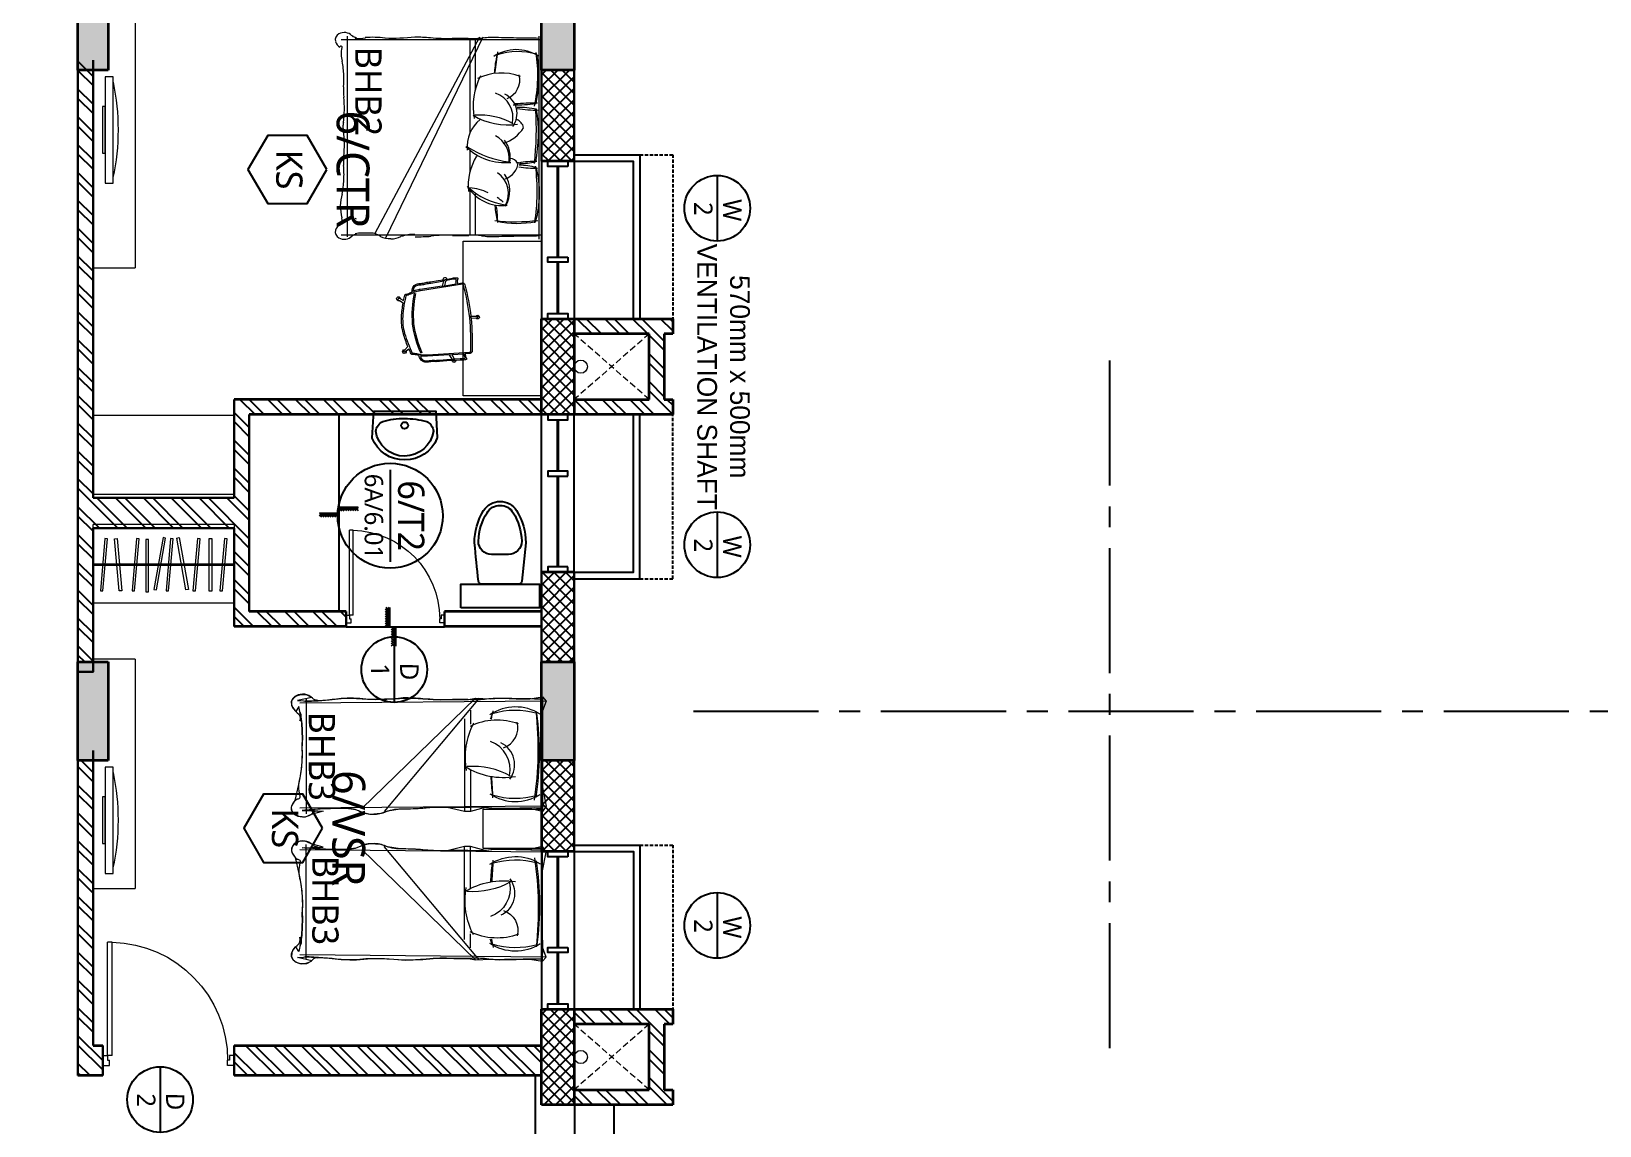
# Model space of a CAD drawing. Header units: millimetres. Extents: x -1127141 to 1597693, y -1835560 to -399335.
# Drawn here: x 1346928 to 1358872, y -511925 to -503587 of the extents above; entities that cross this region are included whole.
import ezdxf
from ezdxf.enums import TextEntityAlignment as Align

# ---------------------------------------------------------------- set-up
doc = ezdxf.new("R2010")
doc.units = ezdxf.units.MM
doc.header["$MEASUREMENT"] = 0
for name, pattern in [('ACAD_ISO05W100', [36, 24, -3, 0, -3, 0, -3, 0, -3]), ('CENTER2', [28.575, 19.05, -3.175, 3.175, -3.175]), ('HIDDEN', [0.375, 0.25, -0.125]), ('HIDDEN2', [4.7625, 3.175, -1.5875])]:
    doc.linetypes.add(name, pattern=pattern)
for name, color, linetype in [('A-Anno Tags', 6, 'Continuous'), ('A-Anno-Grid Lines', 160, 'Continuous'), ('A-Elevation', 4, 'Continuous'), ('A-Sanitory', 181, 'Continuous'), ('A-Steps', 3, 'Continuous'), ('A-Wall Patt', 8, 'Continuous'), ('A-Window', 4, 'Continuous'), ('Anno_Frames', 7, 'Continuous'), ('Anno_Labels', 7, 'Continuous'), ('S-Conc Patt', 9, 'Continuous')]:
    doc.layers.add(name, color=color, linetype=linetype)
for name, color, linetype, lineweight in [('A-Detail Lines', 8, 'Continuous', 25), ('A-Door', 4, 'Continuous', 9), ('A-Wall Sec', 1, 'Continuous', 30), ('column hatch', 12, 'Continuous', 5), ('FLOOR', 41, 'Continuous', 5), ('frntr', 32, 'Continuous', 9), ('I-Furniture', 32, 'Continuous', 20), ('rwp', 231, 'Continuous', 5), ('S-Concrete', 40, 'Continuous', 30), ('shaft', 252, 'HIDDEN2', 5)]:
    doc.layers.add(name, color=color, linetype=linetype, lineweight=lineweight)
doc.layers.add('BOQ TEXT', color=7, linetype='Continuous', true_color=0x4a4a4a)
doc.styles.add('IIITD @ 100', font='trebuc.ttf', dxfattribs={"height": 210})
doc.styles.get("Standard").update_dxf_attribs({"font": 'trebuc.ttf'})
pattern_1 = [(315, (1445308.53, 119140.81), (44.194174, 44.194174), []), (45, (1445308.53, 119140.81), (-44.194174, 44.194174), [])]

# ---------------------------------------------------------------- blocks, each defined once
blk = doc.blocks.new('W 1200')
at = {"layer": 'A-Window', "linetype": 'HIDDEN', "ltscale": 100}
for p, q in [((552588, 7900), (552588, 9150)), ((552838, 7900), (552588, 7900))]:
    blk.add_line(p, q, dxfattribs=at)
at = {"layer": 'A-Window', "color": 2, "lineweight": 40}
for p, q in [((553463, 8720), (553463, 9110)), ((553463, 7990), (553463, 8680))]:
    blk.add_line(p, q, dxfattribs=at)
at = {"layer": 'A-Window', "color": 5}
for points in [[(553338, 7900), (552838, 7900), (552838, 9150)], [(553338, 7950), (552888, 7950), (552888, 9150)]]:
    blk.add_lwpolyline(points, dxfattribs=at)
at = {"layer": 'A-Window'}
for points in [[(553338, 7950), (553338, 9150)], [(553588, 7950), (553588, 9150)], [(553388, 8680), (553388, 8720), (553538, 8720), (553538, 8680), (553388, 8680)]]:
    blk.add_lwpolyline(points, dxfattribs=at)
for points in [[(553388, 9150), (553538, 9150), (553538, 9110), (553388, 9110)], [(553388, 7990), (553538, 7990), (553538, 7950), (553388, 7950)]]:
    blk.add_lwpolyline(points, close=True, dxfattribs=at)
blk = doc.blocks.new('Col Hostel Boys')
at = {"layer": 'S-Conc Patt'}
h = blk.add_hatch(color=256, dxfattribs=at)
h.paths.add_polyline_path([(288406, -75967), (288856, -75967), (288856, -76217), (288406, -76217)])
h.paths.add_polyline_path([(288406, -75667), (288856, -75667), (288856, -75917), (288406, -75917)])
h.paths.add_polyline_path([(306515, -68895), (307251, -68752), (307298, -68997), (306562, -69140)])
h.paths.add_polyline_path([(290847, -72197), (290799, -71951), (291820, -71753), (291868, -71998)])
h.paths.add_polyline_path([(303510, -69735), (303462, -69490), (304483, -69291), (304531, -69537)])
h.paths.add_polyline_path([(300344, -70351), (300296, -70105), (301317, -69907), (301365, -70152)])
h.paths.add_polyline_path([(297178, -70966), (297131, -70721), (298152, -70522), (298199, -70768)])
h.paths.add_polyline_path([(294013, -71581), (293965, -71336), (294986, -71137), (295033, -71383)])
h.paths.add_polyline_path([(301924, -61578), (301877, -61333), (302897, -61134), (302945, -61380)])
h.paths.add_polyline_path([(298759, -62193), (298711, -61948), (299732, -61750), (299779, -61995)])
h.paths.add_polyline_path([(295592, -62807), (295545, -62561), (296566, -62363), (296613, -62608)])
h.paths.add_polyline_path([(286095, -64653), (286047, -64407), (287068, -64209), (287116, -64454)])
h.paths.add_polyline_path([(289261, -64038), (289213, -63792), (290234, -63594), (290282, -63839)])
h.paths.add_polyline_path([(292427, -63422), (292379, -63177), (293400, -62978), (293448, -63224)])
h.paths.add_polyline_path([(300549, -66714), (300593, -66940), (299857, -67083), (299813, -66857)])
h.paths.add_polyline_path([(300219, -65017), (300263, -65242), (299527, -65385), (299483, -65160)])
h.paths.add_polyline_path([(294217, -67945), (294261, -68171), (293525, -68314), (293481, -68088)])
h.paths.add_polyline_path([(293887, -66247), (293931, -66473), (293195, -66616), (293151, -66390)])
h.paths.add_polyline_path([(287865, -69180), (287909, -69405), (287173, -69549), (287129, -69323)])
h.paths.add_polyline_path([(287535, -67482), (287579, -67708), (286843, -67851), (286799, -67625)])
h.paths.add_polyline_path([(310825, -66438), (310682, -65702), (310927, -65654), (311071, -66390)])
h.paths.add_polyline_path([(283908, -75917), (283158, -75917), (283158, -75667), (283908, -75667)])
h.paths.add_polyline_path([(280813, -75917), (280063, -75917), (280063, -75667), (280813, -75667)])
h.paths.add_polyline_path([(277778, -75917), (277028, -75917), (277028, -75667), (277778, -75667)])
h.paths.add_polyline_path([(306738, -65512), (306149, -65626), (306193, -65852), (306782, -65738)])
h.paths.add_polyline_path([(310231, -63380), (310088, -62644), (310333, -62597), (310476, -63333)])
h.paths.add_polyline_path([(309492, -59577), (309348, -58841), (309594, -58793), (309737, -59530)])
h.paths.add_polyline_path([(305137, -59660), (305579, -59574), (305623, -59800), (305181, -59885)])
h.paths.add_polyline_path([(305728, -62122), (305642, -61680), (305868, -61636), (305953, -62078)])
h.paths.add_polyline_path([(307471, -59664), (307385, -59223), (307611, -59179), (307697, -59621)])
h.paths.add_polyline_path([(308253, -63688), (308167, -63247), (308393, -63203), (308479, -63645)])
h.paths.add_polyline_path([(308073, -61554), (307631, -61640), (307587, -61414), (308029, -61328)])
h.paths.add_polyline_path([(306254, -63622), (306340, -64064), (306114, -64108), (306028, -63666)])
h.paths.add_polyline_path([(281757, -62758), (281021, -62901), (280973, -62655), (281709, -62512)])
h.paths.add_polyline_path([(283927, -68418), (283813, -67829), (284038, -67785), (284153, -68374)])
h.paths.add_polyline_path([(283226, -70316), (282490, -70459), (282446, -70234), (283183, -70090)])
h.paths.add_polyline_path([(283807, -63867), (283070, -64010), (283023, -63765), (283759, -63622)])
h.paths.add_polyline_path([(289544, -77987), (289544, -78196), (289656, -78385), (289562, -78465), (289473, -78538), (289314, -78287), (289314, -77987)])
h.paths.add_polyline_path([(282843, -76217), (282243, -76217), (282243, -75967), (282843, -75967)])
h.paths.add_polyline_path([(277778, -76217), (277028, -76217), (277028, -75967), (277778, -75967)])
h.paths.add_polyline_path([(285498, -75967), (286098, -75967), (286098, -76217), (285498, -76217)])
h.paths.add_polyline_path([(280813, -76217), (280063, -76217), (280063, -75967), (280813, -75967)])
h.paths.add_polyline_path([(282896, -68618), (282160, -68761), (282112, -68516), (282849, -68373)])
h.paths.add_polyline_path([(283905, -73806), (283169, -73949), (283121, -73704), (283857, -73561)])
h.paths.add_polyline_path([(283524, -62414), (282788, -62557), (282740, -62312), (283476, -62169)])
h.paths.add_polyline_path([(278215, -63446), (277479, -63589), (277431, -63344), (278167, -63201)])
h.paths.add_polyline_path([(279358, -69306), (278621, -69449), (278574, -69204), (279310, -69061)])
h.paths.add_polyline_path([(288587, -72896), (287777, -73053), (287730, -72808), (288540, -72650)])
h.paths.add_polyline_path([(277278, -69455), (277278, -70103), (277028, -70103), (277028, -69503)])
h.paths.add_polyline_path([(299093, -103107), (298343, -103107), (298343, -102857), (299093, -102857)])
h.paths.add_polyline_path([(299093, -97827), (298343, -97827), (298343, -97597), (299093, -97597)])
h.paths.add_polyline_path([(299093, -94297), (298343, -94297), (298343, -94047), (299093, -94047)])
h.paths.add_polyline_path([(299093, -99557), (298343, -99557), (298343, -99327), (299093, -99327)])
h.paths.add_polyline_path([(293833, -103107), (293083, -103107), (293083, -102857), (293833, -102857)])
h.paths.add_polyline_path([(293833, -97827), (293083, -97827), (293083, -97597), (293833, -97597)])
h.paths.add_polyline_path([(293833, -94297), (293083, -94297), (293083, -94047), (293833, -94047)])
h.paths.add_polyline_path([(293833, -99557), (293083, -99557), (293083, -99327), (293833, -99327)])
h.paths.add_polyline_path([(288573, -97827), (287823, -97827), (287823, -97597), (288573, -97597)])
h.paths.add_polyline_path([(283728, -92027), (282978, -92027), (282978, -92277), (283728, -92277)])
h.paths.add_polyline_path([(280063, -92027), (280813, -92027), (280813, -92277), (280063, -92277)])
h.paths.add_polyline_path([(277028, -92027), (277778, -92027), (277778, -92277), (277028, -92277)])
h.paths.add_polyline_path([(308478, -94297), (307878, -94297), (307878, -94047), (308478, -94047)])
h.paths.add_polyline_path([(283803, -94047), (283053, -94047), (283053, -94297), (283803, -94297)])
h.paths.add_polyline_path([(288573, -94297), (287823, -94297), (287823, -94047), (288573, -94047)])
h.paths.add_polyline_path([(304278, -94297), (303678, -94297), (303678, -94047), (304278, -94047)])
h.paths.add_polyline_path([(307878, -97597), (308478, -97597), (308478, -97827), (307878, -97827)])
h.paths.add_polyline_path([(304278, -97827), (303678, -97827), (303678, -97597), (304278, -97597)])
h.paths.add_polyline_path([(285603, -104067), (284853, -104067), (284853, -103817), (285603, -103817)])
h.paths.add_polyline_path([(277278, -99577), (277278, -98827), (277028, -98827), (277028, -99577)])
h.paths.add_polyline_path([(280198, -99577), (279448, -99577), (279448, -99327), (280198, -99327)])
h.paths.add_polyline_path([(285603, -105547), (284853, -105547), (284853, -105297), (285603, -105297)])
h.paths.add_polyline_path([(283803, -105547), (283053, -105547), (283053, -105297), (283803, -105297)])
h.paths.add_polyline_path([(283803, -99577), (283053, -99577), (283053, -99327), (283803, -99327)])
h.paths.add_polyline_path([(283803, -97827), (283053, -97827), (283053, -97597), (283803, -97597)])
h.paths.add_polyline_path([(284853, -99927), (284853, -99327), (285083, -99327), (285083, -99927)])
h.paths.add_polyline_path([(306043, -99777), (306043, -99327), (306273, -99327), (306273, -99777)])
h.paths.add_polyline_path([(303758, -99327), (304208, -99327), (304208, -99557), (303758, -99557)])
h.paths.add_polyline_path([(306043, -103817), (306043, -103367), (306273, -103367), (306273, -103817)])
h.paths.add_polyline_path([(303863, -103817), (303863, -103367), (304093, -103367), (304093, -103817)])
h.paths.add_polyline_path([(306273, -101687), (305823, -101687), (305823, -101457), (306273, -101457)])
h.paths.add_polyline_path([(303863, -101797), (303863, -101347), (304093, -101347), (304093, -101797)])
h.paths.add_polyline_path([(308063, -99927), (308063, -99327), (308293, -99327), (308293, -99927)])
h.paths.add_polyline_path([(287809, -90239), (287720, -90165), (287517, -90386), (287517, -90686), (287747, -90686), (287747, -90477), (287893, -90318)])
h.paths.add_polyline_path([(288313, -104067), (288313, -103317), (288063, -103317), (288063, -104067)])
h.paths.add_polyline_path([(308043, -103817), (308043, -103217), (308293, -103217), (308293, -103817)])
h.paths.add_polyline_path([(277028, -91727), (277778, -91727), (277778, -91977), (277028, -91977)])
h.paths.add_polyline_path([(286098, -91977), (285498, -91977), (285498, -91727), (286098, -91727)])
h.paths.add_polyline_path([(282243, -81227), (282843, -81227), (282843, -81457), (282243, -81457)])
h.paths.add_polyline_path([(282843, -91977), (282243, -91977), (282243, -91727), (282843, -91727)])
h.paths.add_polyline_path([(282243, -86487), (282843, -86487), (282843, -86717), (282243, -86717)])
h.paths.add_polyline_path([(280813, -81457), (280213, -81457), (280213, -81227), (280813, -81227)])
h.paths.add_polyline_path([(280813, -86717), (280213, -86717), (280213, -86487), (280813, -86487)])
h.paths.add_polyline_path([(280063, -91727), (280813, -91727), (280813, -91977), (280063, -91977)])
h.paths.add_polyline_path([(280198, -105547), (279448, -105547), (279448, -105297), (280198, -105297)])
h.paths.add_polyline_path([(277278, -81042), (277278, -81642), (277028, -81642), (277028, -81042)])
h.paths.add_polyline_path([(277278, -86302), (277278, -86903), (277028, -86903), (277028, -86302)])
h.paths.add_polyline_path([(286098, -81042), (286098, -81642), (285848, -81642), (285848, -81042)])
h.paths.add_polyline_path([(286098, -86302), (286098, -86902), (285848, -86902), (285848, -86302)])
h.paths.add_polyline_path([(288293, -99327), (288293, -100077), (288063, -100077), (288063, -99327)])
edge = h.paths.add_edge_path()
edge.add_line((313813, -103107), (313063, -103107))
edge.add_line((313063, -102857), (313813, -102857))
edge.add_line((313063, -103107), (313063, -102857))
edge.add_line((313813, -97827), (313063, -97827))
edge.add_line((313063, -97597), (313813, -97597))
edge.add_line((313063, -97827), (313063, -97597))
edge.add_line((313813, -94297), (313063, -94297))
edge.add_line((313063, -94047), (313813, -94047))
edge.add_line((313063, -94297), (313063, -94047))
edge.add_line((313813, -99557), (313063, -99557))
edge.add_line((313063, -99327), (313813, -99327))
edge.add_line((313063, -99557), (313063, -99327))
h.paths.add_polyline_path([(324333, -97827), (323583, -97827), (323583, -97597), (324333, -97597)])
h.paths.add_polyline_path([(324333, -94297), (323583, -94297), (323583, -94047), (324333, -94047)])
h.paths.add_polyline_path([(324093, -99327), (324093, -100077), (323863, -100077), (323863, -99327)])
h.paths.add_polyline_path([(319073, -103107), (318323, -103107), (318323, -102857), (319073, -102857)])
h.paths.add_polyline_path([(319073, -97827), (318323, -97827), (318323, -97597), (319073, -97597)])
h.paths.add_polyline_path([(319073, -94297), (318323, -94297), (318323, -94047), (319073, -94047)])
h.paths.add_polyline_path([(319073, -99557), (318323, -99557), (318323, -99327), (319073, -99327)])
h.paths.add_polyline_path([(313813, -103107), (313063, -103107), (313063, -102857), (313813, -102857)], flags=17)
h.paths.add_polyline_path([(313813, -97827), (313063, -97827), (313063, -97597), (313813, -97597)], flags=17)
h.paths.add_polyline_path([(313813, -94297), (313063, -94297), (313063, -94047), (313813, -94047)], flags=17)
h.paths.add_polyline_path([(313813, -99557), (313063, -99557), (313063, -99327), (313813, -99327)], flags=17)
h.paths.add_polyline_path([(331498, -104902), (331498, -104302), (331248, -104302), (331248, -104902)])
h.paths.add_polyline_path([(331498, -94297), (330898, -94297), (330898, -94047), (331498, -94047)])
h.paths.add_polyline_path([(327298, -94297), (326698, -94297), (326698, -94047), (327298, -94047)])
h.paths.add_polyline_path([(331498, -97827), (330898, -97827), (330898, -97597), (331498, -97597)])
h.paths.add_polyline_path([(327298, -97827), (326698, -97827), (326698, -97597), (327298, -97597)])
h.paths.add_polyline_path([(331498, -100077), (331498, -99327), (331248, -99327), (331248, -100077)])
h.paths.add_polyline_path([(326548, -104902), (327298, -104902), (327298, -104652), (326548, -104652)])
h.paths.add_polyline_path([(327298, -100077), (327298, -99327), (327068, -99327), (327068, -100077)])
h.paths.add_polyline_path([(323843, -104902), (323843, -104152), (324093, -104152), (324093, -104902)])
at = {"layer": 'S-Concrete', "lineweight": 35}
for p, q in [((293083, -94047), (293833, -94047)), ((293833, -94047), (293833, -94297)), ((298343, -94297), (298343, -94047)), ((298343, -94047), (299093, -94047)), ((299093, -94047), (299093, -94297)), ((293833, -94297), (293083, -94297)), ((299093, -94297), (298343, -94297)), ((293083, -97597), (293833, -97597)), ((293833, -97597), (293833, -97827)), ((298343, -97827), (298343, -97597)), ((298343, -97597), (299093, -97597)), ((299093, -97597), (299093, -97827)), ((293833, -97827), (293083, -97827)), ((299093, -97827), (298343, -97827))]:
    blk.add_line(p, q, dxfattribs=at)
blk = doc.blocks.new('*U29')
at = {"layer": 'A-Anno Tags'}
blk.add_lwpolyline([(-250, 0), (250, 0)], dxfattribs=at)
blk.add_circle((0, 0), 250, dxfattribs=at)
at = {"layer": 'Anno_Frames', "color": 7}
for tag, rotation, p in [('ENTITY', 359.7608, (15, 185)), ('ENTITYNO', 0.1757, (4, -36))]:
    blk.add_attdef(tag, text='', height=140, rotation=rotation, dxfattribs=at).set_placement(p, align=Align.TOP_CENTER)
blk = doc.blocks.new('Door Tag')
blk.add_line((-3.5, 0), (3.5, 0))
blk.add_circle((0, 0), 4)
blk.add_attdef('DW_NAME', text='', height=2).set_placement((0, 0), align=Align.BOTTOM_CENTER)
blk.add_attdef('SHEET_NO', text='', height=1.4).set_placement((0.05, -0.54), align=Align.TOP_CENTER)
blk = doc.blocks.new('ABL_Door_S - 1000 x 2100-11-3 Second Floor Lvl')
at = {"layer": 'A-Door', "color": 5}
for p, q in [((-500, 38), (-450, 38)), ((-500, -38), (-500, 38)), ((-450, 38), (-450, -3)), ((450, 38), (450, -3)), ((500, 38), (450, 38)), ((500, -38), (500, 38)), ((-500, -38), (-465, -38)), ((-465, -3), (-450, -3)), ((-465, -38), (-465, -3)), ((-430, -38), (-465, -38)), ((465, -3), (450, -3)), ((465, -38), (465, -3)), ((500, -38), (465, -38))]:
    blk.add_line(p, q, dxfattribs=at)
at = {"layer": 'A-Door', "color": 5, "lineweight": 18}
for p, q in [((-465, -38), (-465, -903)), ((-430, -38), (-430, -903)), ((-430, -903), (-465, -903))]:
    blk.add_line(p, q, dxfattribs=at)
at = {"layer": 'A-Door'}
blk.add_arc((-450, -2), 900, 271.2981, 359.9894, dxfattribs=at)
blk = doc.blocks.new('Room Tag with Finish')
blk.add_lwpolyline([(0, 0), (-2.6, -1.5), (-2.6, -4.5), (0, -6), (2.6, -4.5), (2.6, -1.5)], close=True)
at = {"layer": 'Anno_Frames'}
blk.add_attdef('ROOM_NAME', text='', height=2.5, dxfattribs=at).set_placement((0, 0), align=Align.BOTTOM_CENTER)
blk.add_attdef('FF', text='', height=2, dxfattribs=at).set_placement((0, -1.85), align=Align.TOP_CENTER)
blk = doc.blocks.new('DROP')
at = {"layer": 'A-Detail Lines'}
h = blk.add_hatch(dxfattribs=at)
h.set_pattern_fill('ANSI31', color=256, scale=100, angle=-90, style=0)
h.set_pattern_definition([(45, (-30796.783, -8736.205), (8.838835, -8.838835), [])])
h.paths.add_polyline_path([(-46, 0), (-46, -147), (-75, -147), (-75, 0)])
h.paths.add_polyline_path([(0, 147), (0, 0), (-30, 0), (-30, 147)])
for p, q in [((0, 0), (0, 148)), ((-46, -147), (-46, 0))]:
    blk.add_line(p, q, dxfattribs=at)
blk = doc.blocks.new('erwhrw4tyhe3')
at = {"color": 0, "linetype": 'ByBlock'}
blk.add_lwpolyline([(-314530, 117111), (-314349, 117111), (-314349, 116512), (-314530, 116512)], close=True, dxfattribs=at)
for points in [[(-314034, 116616), (-314327, 116647, -0.384412), (-314349, 116671), (-314349, 116951, -0.383904), (-314327, 116976, -0.001434), (-314035, 117006, -0.140641), (-313789, 116937, -0.259738), (-313719, 116811, -0.259738), (-313789, 116686, -0.139471)], [(-314124, 116747), (-314124, 116876, -0.422961), (-314021, 116976, -0.13189), (-313805, 116911, -0.259738), (-313749, 116811, -0.259738), (-313805, 116712, -0.13189), (-314021, 116647, -0.422961)]]:
    blk.add_lwpolyline(points, format="xyb", close=True, dxfattribs=at)
blk = doc.blocks.new('basin13_pl')
for points in [[(-412, -2, -0.32431), (-229, 275, -0.074195), (-226, 276), (0, 262), (0, -262), (-223, -275, -0.082611), (-232, -273, -0.313325), (-412, -2)], [(-382, 1, -0.373947), (-169, 245, -0.252869), (-89, 186, -0.078211), (-63, 1, -0.070813), (-89, -186, -0.2542), (-169, -244, -0.371653), (-382, 1)]]:
    blk.add_lwpolyline(points, format="xyb", close=True)
at = {"lineweight": -2}
blk.add_circle((-122, 1), 28.8, dxfattribs=at)
blk = doc.blocks.new('A$C52E23077')
at = {"layer": 'I-Furniture'}
blk.add_lwpolyline([(23, -583), (85, -583), (85, 227), (23, 227)], close=True, dxfattribs=at)
at = {"layer": 'I-Furniture', "linetype": 'ByBlock'}
blk.add_lwpolyline([(3, 0), (2, -356), (23, -356), (24, 0)], close=True, dxfattribs=at)
blk.add_arc((-1595, -177), 1719, 347.7599, 12.1509, dxfattribs=at)
blk = doc.blocks.new('executive study table')
at = {"layer": 'I-Furniture'}
for p, q in [((-171, 533), (-152, 534)), ((-155, 571), (-133, 572)), ((-140, 567), (-139, 571)), ((-171, 7), (-152, 6)), ((-155, -30), (-133, -32)), ((-140, -27), (-139, -31))]:
    blk.add_line(p, q, dxfattribs=at)
for points in [[(-509, 270, -0.04406), (-503, 336, -0.026544), (-480, 437), (-506, 458, -3.638528), (-496, 470), (-474, 457, -0.010397), (-461, 495, -0.318214), (-452, 502, 0.043075), (-444, 502, 0.035302), (-412, 510, 0.013054), (-403, 513, -0.140274), (-393, 546, -0.187796), (-364, 568, -0.087841), (-327, 571, 0.059908), (-291, 573, -0.051364), (-254, 575), (-196, 578), (-157, 580, -1), (-129, 582), (-95, 584), (-77, 585, -0.040528), (-61, 585, 0.019703), (-50, 584, -0.367951), (-46, 580, -0.076399), (-46, 574, -0.223629), (-48, 571, -0.09063), (-48, 571, 0.435593), (-49, 571), (-50, 566, 0.041397), (-52, 552, 0.005779), (-52, 542, 0.01447), (-52, 538), (-15, 540, -0.416429), (3, 524, -0.025896), (23, 280), (60, 277, -3.543521), (59, 262), (23, 262, -0.026019), (3, 16, -0.416429), (-15, 0), (-52, 2, 0.01447), (-52, -2, 0.005779), (-52, -12, 0.041397), (-50, -26), (-49, -31, 0.435593), (-48, -31, -0.09063), (-48, -31, -0.223629), (-46, -34, -0.076399), (-46, -40, -0.367951), (-50, -44, 0.019703), (-61, -44, -0.040528), (-77, -45), (-95, -44), (-129, -42, -1), (-157, -40), (-196, -38), (-254, -35, -0.051364), (-291, -33, 0.059908), (-327, -31, -0.087841), (-364, -28, -0.187796), (-393, -6, -0.140274), (-403, 27, 0.013054), (-412, 30, 0.035302), (-444, 38, 0.043075), (-452, 39, -0.318214), (-461, 45, -0.010397), (-474, 84), (-496, 71, -3.638528), (-506, 82), (-480, 103, -0.026544), (-503, 204, -0.04406)], [(-499, 270, 0.04406), (-494, 206, 0.042095), (-452, 49, -0.042637), (-443, 48, -0.035302), (-409, 40, -0.026112), (-389, 32, 0.070764), (-375, 28), (-352, 25, 0.002232), (-338, 25), (-15, 10, 0.431435), (-7, 17, 0.026929), (13, 270, 0.026929), (-7, 523, 0.431435), (-15, 530), (-338, 515, 0.002232), (-352, 515), (-375, 512, 0.070764), (-389, 508, -0.026112), (-409, 500, -0.035302), (-443, 492, -0.042637), (-452, 492, 0.042095), (-494, 335, 0.04406)], [(-155, 571), (-171, 533), (-339, 525, 0.002292), (-353, 525), (-377, 522, 0.066419), (-392, 517, -0.120179), (-385, 541, -0.187796), (-362, 558, -0.087841), (-328, 561, 0.059908), (-289, 563, -0.052112), (-254, 565), (-195, 568)], [(-152, 534), (-62, 538, -0.01546), (-62, 542, -0.005779), (-62, 552, -0.041397), (-59, 569), (-58, 573, -0.044554), (-58, 574, -0.006403), (-62, 575, 0.040528), (-77, 575), (-94, 574), (-133, 572, -0.154174), (-140, 567)], [(-155, -30), (-171, 7), (-339, 15, -0.002292), (-353, 15), (-377, 19, -0.066419), (-392, 23, 0.120179), (-385, -1, 0.187796), (-362, -18, 0.087841), (-328, -21, -0.059908), (-289, -23, 0.052112), (-254, -25), (-195, -28)], [(-152, 6), (-62, 2, 0.01546), (-62, -2, 0.005779), (-62, -12, 0.041397), (-59, -28), (-58, -32, 0.044554), (-58, -34, 0.006403), (-62, -34, -0.040528), (-77, -35), (-94, -34), (-133, -32, 0.154174), (-140, -27)]]:
    blk.add_lwpolyline(points, format="xyb", close=True, dxfattribs=at)
for points in [[(-385, 39, -0.074007), (-425, 270, -0.074007), (-385, 501)], [(-376, 42, -0.073942), (-415, 270, -0.073942), (-376, 498)], [(-496, 470), (-505, 475, 0.915293), (-514, 464), (-506, 458)], [(23, 270, -0.000012), (23, 270, -0.000012)], [(60, 277), (69, 277, -0.745022), (68, 262), (59, 262)], [(-496, 71), (-505, 65, -0.915293), (-514, 77), (-506, 82)]]:
    blk.add_lwpolyline(points, format="xyb", dxfattribs=at)
for points in [[(-157, 580), (-129, 582)], [(-157, -40), (-129, -42)]]:
    blk.add_lwpolyline(points, dxfattribs=at)
at = {"layer": 'I-Furniture', "elevation": -950}
blk.add_lwpolyline([(24, 262, 0.001894), (23, 280, 0.000296)], format="xyb", dxfattribs=at)
blk = doc.blocks.new('A$C2D2B4505')
at = {"layer": 'frntr'}
for p in [(0, 1180), (600, 0)]:
    blk.add_line(p, (600, 1180), dxfattribs=at)
at = {"layer": 'I-Furniture'}
blk.add_lwpolyline([(600, 0), (0, 0), (0, 1180)], dxfattribs=at)
at = {"layer": 'I-Furniture', "rotation": 6.266167194283092}
blk.add_blockref('executive study table', (66, 326, -450), dxfattribs=at)
blk = doc.blocks.new('A$C5E866030')
at = {"layer": 'I-Furniture'}
for p, q in [((-52, 818, 450), (-25, 860, 450)), ((-25, 860, 450), (89, 834, 450)), ((147, 835, 450), (206, 837, 450)), ((206, 837, 450), (274, 838, 450)), ((274, 838, 450), (335, 838, 450)), ((335, 838, 450), (413, 830, 450)), ((413, 830, 450), (524, 860, 450)), ((524, 860, 450), (569, 860, 450)), ((569, 860, 450), (702, 828, 450)), ((850, 832, 450), (939, 839, 450)), ((939, 839, 450), (990, 841, 450)), ((990, 841, 450), (1060, 842, 450)), ((1060, 842, 450), (1157, 858, 450)), ((1157, 858, 450), (1207, 876, 450)), ((1207, 876, 450), (1289, 882, 450)), ((1289, 882, 450), (1339, 871, 450)), ((1339, 871, 450), (1397, 847, 450)), ((1397, 847, 450), (1471, 838, 450)), ((1471, 838, 450), (1524, 837, 450)), ((1524, 837, 450), (1578, 838, 450)), ((1578, 838, 450), (1632, 840, 450)), ((1632, 840, 450), (1686, 842, 450)), ((1645, 856, 900), (1737, 882, 900)), ((1805, 851, 450), (1645, 856, 900)), ((1686, 842, 450), (1752, 847, 450)), ((1737, 882, 900), (1783, 902, 900)), ((1752, 847, 450), (1805, 851, 450)), ((1783, 902, 900), (1829, 899, 900)), ((1829, 899, 900), (1867, 880, 900)), ((1867, 880, 900), (1883, 857, 900)), ((1883, 857, 900), (1888, 832, 900)), ((-25, 676, 450), (-52, 818, 450)), ((89, 834, 450), (147, 835, 450)), ((702, 828, 450), (761, 828, 450)), ((761, 828, 450), (850, 832, 450)), ((1858, 776, 900), (1830, 654, 900)), ((1885, 816, 900), (1858, 776, 900)), ((1888, 832, 900), (1885, 816, 900)), ((-25, 600, 450), (-25, 676, 450)), ((-25, 547, 450), (-25, 600, 450)), ((1821, 604, 900), (1813, 557, 900)), ((1830, 654, 900), (1821, 604, 900)), ((-25, 464, 450), (-25, 547, 450)), ((1806, 483, 900), (1804, 429, 900)), ((1813, 557, 900), (1806, 483, 900)), ((-25, 405, 450), (-25, 464, 450)), ((-25, 323, 450), (-25, 405, 450)), ((1804, 429, 900), (1805, 375, 900)), ((1806, 359, 900), (1804, 306, 900)), ((1805, 375, 900), (1806, 355, 900)), ((1806, 355, 900), (1806, 359, 900)), ((-25, 264, 450), (-25, 323, 450)), ((-25, 193, 450), (-25, 264, 450)), ((1804, 306, 900), (1805, 248, 900)), ((1805, 248, 900), (1809, 186, 900)), ((-25, 134, 450), (-25, 193, 450)), ((-25, 93, 450), (-25, 146, 450)), ((-25, 146, 450), (-25, 46, 450)), ((-25, 46, 450), (-25, 134, 450)), ((1809, 186, 900), (1818, 122, 900)), ((1818, 122, 900), (1831, 60, 900)), ((-52, 18, 450), (-25, 93, 450)), ((-25, -13, 450), (-52, 18, 450)), ((72, 2, 450), (-25, -13, 450)), ((124, 1, 450), (72, 2, 450)), ((177, 0, 450), (124, 1, 450)), ((230, -1, 450), (177, 0, 450)), ((372, 1, 450), (305, -3, 450)), ((486, -4, 450), (372, 1, 450)), ((538, 7, 450), (486, -4, 450)), ((588, 6, 450), (538, 7, 450)), ((650, 7, 450), (588, 6, 450)), ((753, 9, 450), (650, 7, 450)), ((809, 7, 450), (753, 9, 450)), ((886, 0, 450), (809, 7, 450)), ((961, -4, 450), (886, 0, 450)), ((1107, 1, 450), (1018, -5, 450)), ((1162, 4, 450), (1107, 1, 450)), ((1247, 6, 450), (1162, 4, 450)), ((1308, 4, 450), (1247, 6, 450)), ((1391, -2, 450), (1308, 4, 450)), ((1600, 9, 450), (1509, -1, 450)), ((1684, 16, 450), (1600, 9, 450)), ((1751, 19, 450), (1684, 16, 450)), ((1733, -10, 900), (1842, 15, 450)), ((1842, 15, 450), (1751, 19, 450)), ((1831, 60, 900), (1855, 97, 900)), ((1855, 97, 900), (1874, 74, 900)), ((1874, 74, 900), (1885, 53, 900)), ((1886, 20, 900), (1874, -4, 900)), ((1885, 53, 900), (1886, 20, 900)), ((305, -3, 450), (230, -1, 450)), ((1018, -5, 450), (961, -4, 450)), ((1442, -3, 450), (1391, -2, 450)), ((1509, -1, 450), (1442, -3, 450)), ((1771, -30, 900), (1733, -10, 900)), ((1813, -33, 900), (1771, -30, 900)), ((1852, -21, 900), (1813, -33, 900)), ((1874, -4, 900), (1852, -21, 900))]:
    blk.add_line(p, q, dxfattribs=at)
at = {"layer": 'I-Furniture', "linetype": 'ByBlock'}
for p, q in [((-25, -13), (-25, 860)), ((459, -4), (1181, 860)), ((486, -4), (1351, 837)), ((524, 544), (524, 860)), ((569, 153), (569, 860)), ((1775, 355, 450), (1775, 877, 450)), ((-52, 818), (1824, 834, 450)), ((547, 365), (547, 365)), ((1775, 4, 450), (1775, 355, 450)), ((524, 88), (524, 195)), ((-52, 18), (1824, 35, 450))]:
    blk.add_line(p, q, dxfattribs=at)
for points in [[(-25, 833, -0.005203), (36, 833, -0.00267), (265, 838, -0.058958), (402, 831, 0.038458), (525, 828, -0.025508), (680, 828, 0.039412), (886, 836, -0.016498), (1036, 842, 0.095063), (1168, 862, -0.129887), (1264, 882, -0.123513), (1364, 861, 0.132991), (1471, 838, 0.025093), (1786, 850, -0.033934), (1686, 856, 0.211134), (1727, 873, -0.329446), (1852, 890, -0.37589), (1885, 816, -0.123892), (1844, 763, 0.658136), (1823, 735, -0.141351), (1821, 604, 0.036442), (1806, 469, 0.030598), (1806, 355)], [(-25, 3, 0.005203), (36, 3, 0.00267), (265, -1, 0.058958), (402, 5, -0.038458), (525, 8, 0.025508), (680, 8, -0.039412), (886, 0, 0.016498), (1036, -6, -0.037552), (1321, 4, 0.045167), (1509, -1, -0.028501), (1786, 20, 0.033934), (1686, 13, -0.211134), (1727, -4, 0.329446), (1852, -21, 0.37589), (1885, 53, 0.123892), (1844, 107, -0.342539), (1823, 169, 0.292428), (1821, 106, -0.036442), (1806, 241, -0.030598), (1806, 355)]]:
    blk.add_lwpolyline(points, format="xyb", dxfattribs=at)
for centre, radius, start, end in [((181, 434), 350, 56.1664, 122.49), ((2310, 411), 2312, 171.5227, 187.4368), ((2734, 381), 2726, 171.7134, 186.0106), ((182, 163), 596, 72.8591, 106.0737), ((34131, 2417), 33819, 182.8153, 183.0908), ((-4774, 234), 5156, 3.9741, 5.5387), ((272, 38), 562, 58.6542, 99.1977), ((375, 504), 187, 144.1671, 243.8421), ((506, 1110), 594, 241.0456, 274.1497), ((446, 539), 224, 168.0413, 250.8342), ((-3, 450), 568, 332.4104, 9.8866), ((326, 220), 163, 109.0309, 194.6616), ((181, 413), 350, 237.51, 303.8336), ((321, 624), 461, 249.3026, 296.5026), ((3159, -391), 2848, 168.9447, 170.2463), ((144, 221), 238, 333.7631, 344.0845), ((182, 685), 596, 253.9263, 287.1409)]:
    blk.add_arc(centre, radius, start, end, dxfattribs=at)
blk = doc.blocks.new('A$C78595E55')
at = {"layer": 'I-Furniture', "linetype": 'ByBlock'}
for p, q in [((1486, 1501), (-44, 1501)), ((0, 1528), (0, 0)), ((1010, 1521), (211, 24)), ((1034, 1521), (294, -12)), ((936, 1501), (936, 792)), ((977, 1501), (977, 1118)), ((1462, 1528), (1462, -18)), ((936, 659), (936, 495)), ((936, 355), (936, 11)), ((977, 323), (977, 11)), ((1486, 11), (-44, 11))]:
    blk.add_line(p, q, dxfattribs=at)
at = {"layer": 'I-Furniture', "color": 0, "linetype": 'ByBlock'}
for points in [[(516, 1520, -0.037552), (289, 1512)], [(1458, 1511, 0.015571), (1313, 1513, 0.00267), (1131, 1517, 0.058958), (1021, 1511, -0.038458), (923, 1509, 0.025508), (800, 1509, -0.039412), (636, 1515, 0.016498), (516, 1520)]]:
    blk.add_lwpolyline(points, format="xyb", dxfattribs=at)
for centre, radius, start, end in [((-21, 1471), 84.4, 45.7841, 118.7213), ((-41, 1501), 49.2, 114.6552, 197.0582), ((13, 1530), 110, 203.7061, 231.956), ((-46, 1443), 8.27, 344.9596, 174.6286), ((143, 1392), 188, 164.9987, 197.1808), ((70, 1562), 43.7, 223.7565, 271.4444), ((61, 1526), 12.7, 271.2179, 324.8174), ((89, 1756), 245, 263.4858, 281.9131), ((191, 685), 834, 83.2091, 93.5535), ((-767, 1200), 743, 2.2076, 10.5557), ((1777, 1221), 655, 165.3177, 177.3751), ((1299, 883), 527, 73.9263, 107.1409), ((557, 1214), 905, 347.2408, 11.1902), ((-487, 1194), 464, 353.6093, 4.3253), ((1487, 988), 527, 153.0538, 189.663), ((1176, 839), 408, 69.3026, 116.5026), ((1163, 1195), 153, 291.4295, 14.3652), ((817, 1120), 844, 178.4894, 183.9035), ((1129, 937), 166, 324.1671, 63.8421), ((-885, 975), 865, 353.022, 5.8193), ((1282, 2203), 1199, 269.1536, 277.5533), ((1294, 160), 825, 79.5301, 89.934), ((285, 790), 1173, 349.1717, 8.8688), ((121, 828), 153, 164.3238, 176.5797), ((121, 847), 153, 183.4203, 195.6762), ((1180, 686), 266, 128.7278, 185.6813), ((1220, 1350), 498, 238.6542, 279.1977), ((1261, 813), 85.6, 12.1757, 68.3207), ((-885, 700), 865, 354.1807, 6.978), ((1122, 960), 257, 285.4018, 329.7122), ((1038, 609), 205, 346.3296, 38.0812), ((621, 562), 647, 175.5439, 181.7242), ((1205, 993), 429, 225.5269, 275.813), ((1346, 389), 423, 148.1221, 185.9522), ((-767, 477), 744, 356.5835, 5.0474), ((1014, 349), 226, 328.6569, 34.6491), ((1156, 581), 149, 289.1335, 355.0933), ((1237, 525), 71.6, 30.1134, 85.8974), ((1294, -41), 586, 75.3434, 88.3876), ((1289, 1351), 795, 271.8337, 280.6945), ((640, 329), 826, 344.9748, 13.7789), ((-767, 461), 743, 349.4443, 357.7924), ((1182, 553), 316, 212.3262, 277), ((271, 231), 322, 162.8908, 195.8656), ((-79, 128), 42.7, 304.1356, 19.7689), ((61, 126), 12.7, 35.1826, 88.7821), ((1845, 287), 721, 184.2269, 193.5763), ((-41, 36), 49.2, 162.9418, 245.3448), ((13, 6), 110, 128.044, 156.2939), ((-21, 65), 84.4, 241.2787, 314.2159), ((70, -26), 43.7, 88.5556, 136.2435), ((127, -381), 409, 84.9955, 99.2301), ((180, -87), 115, 49.6771, 98.9204), ((328, 152), 167, 243.8724, 272.0368), ((341, 137), 153, 267.3508, 296.953), ((505, -266), 283, 87.672, 109.3936), ((512, 1812), 1813, 270.2505, 274.0312), ((761, -1032), 1043, 87.6419, 96.6698), ((865, 1213), 1205, 267.0776, 272.9224), ((963, -631), 642, 84.4085, 93.218), ((1102, 466), 465, 260.4669, 273.9633), ((868, 17050), 17050, 270.8957, 271.5076), ((1296, 796), 695, 257.3175, 281.7435), ((1358, 2348), 2342, 268.9884, 272.5567)]:
    blk.add_arc(centre, radius, start, end, dxfattribs=at)
at = {"layer": 'I-Furniture', "linetype": 'ByBlock'}
for centre, radius, start, end in [((1290, 1115), 310, 57.51, 123.8336), ((-4281, 2036), 5466, 351.7812, 353.3958), ((325, 1232), 1128, 347.8698, 8.7941), ((1066, 906), 198, 348.0413, 70.8342), ((1455, -1303), 2321, 90.1063, 94.3312), ((1432, 1718), 753, 259.589, 272.0447), ((-802, 818), 2244, 353.3146, 4.0301), ((1012, 401), 525, 61.0456, 94.1497), ((1038, 594), 198, 353.1541, 62.0001), ((1321, 1309), 744, 237.3804, 263.3034), ((1043, 330), 187, 329.3706, 56.8919), ((1424, -15), 588, 87.8261, 101.4767), ((1419, 1116), 594, 259.1667, 273.123), ((-146, 346), 1594, 351.3474, 6.9362), ((1283, 766), 530, 227.3201, 261.4624), ((885, -98), 473, 66.2982, 83.8539), ((885, -98), 473, 49.9508, 56.951), ((1282, 1638), 1524, 264.0935, 276.4707), ((221, 100), 927, 0.5029, 8.0813)]:
    blk.add_arc(centre, radius, start, end, dxfattribs=at)

msp = doc.modelspace()

# ---------------------------------------------------------------- hatches: boundary and pattern name
at = {"layer": 'A-Wall Patt'}
h = msp.add_hatch(dxfattribs=at)
h.set_pattern_fill('ANSI37', color=256, scale=500, style=0)
h.set_pattern_definition(pattern_1)
h.paths.add_polyline_path([(1351067.6, -501219.8), (1351067.6, -500854.8, -0.0001058), (1351067.6, -500854.8), (1351067.6, -500489.8), (1350817.6, -500489.8), (1350817.6, -501219.8)])
h.paths.add_polyline_path([(1351062.6, -503131.7), (1351062.6, -502419.8), (1350812.6, -502419.8), (1350812.6, -503131.7)])
h.paths.add_polyline_path([(1351062.6, -504576.7), (1351062.6, -503881.7), (1350812.7, -503881.7), (1350813.1, -504576.7)])
h.paths.add_polyline_path([(1351017.6, -506506.7), (1351062.5, -506506.7), (1351062.5, -505776.7), (1351017.6, -505776.7), (1351017.6, -505776.7), (1350867.6, -505776.7), (1350867.6, -505776.7), (1350812.5, -505776.7), (1350812.5, -506506.7), (1350867.6, -506506.7), (1350867.6, -506506.7), (1351017.6, -506506.7)])
h = msp.add_hatch(dxfattribs=at)
h.set_pattern_fill('ANSI32', color=256, scale=400, style=0)
h.set_pattern_definition([(315, (1446119.96, 119232.96), (106.066017, 106.066017), []), (315, (1446119.96, 119162.25), (106.066017, 106.066017), [])])
h.paths.add_polyline_path([(1351632.5, -511151.7), (1351632.5, -511651.7), (1351062.5, -511651.7), (1351062.5, -511151.7)], flags=17)
h.paths.add_polyline_path([(1351632.5, -506391.7), (1351062.5, -506391.7), (1351062.5, -505891.7), (1351632.5, -505891.7)])
h.paths.add_polyline_path([(1347282.6, -509141.7), (1347282.6, -508996.7), (1347280.1, -508996.7), (1347280.1, -511543.6), (1347472.6, -511543.6), (1347472.6, -511313.6), (1347397.6, -511313.6), (1347397.6, -509141.7)])
h.paths.add_polyline_path([(1350812.5, -511543.6), (1350812.5, -511313.6), (1348472.6, -511313.6), (1348472.6, -511543.6)])
h.paths.add_polyline_path([(1351062.5, -511036.7), (1351062.5, -511766.7), (1351812.5, -511766.7), (1351812.5, -511651.7), (1351747.5, -511651.7), (1351747.5, -511151.7), (1351812.5, -511151.7), (1351812.5, -511036.7)])
h.paths.add_polyline_path([(1350812.5, -509066.7), (1350812.6, -509066.7), (1350812.6, -508996.7), (1350812.5, -508996.7)])
h.paths.add_polyline_path([(1350812.5, -506506.7), (1350812.5, -506391.7), (1348472.6, -506391.7), (1348472.6, -507141.7), (1347397.6, -507141.7), (1347397.6, -503806.7), (1347282.6, -503806.7), (1347282.6, -508391.7), (1347397.6, -508391.7), (1347397.6, -507371.7), (1348472.6, -507371.7), (1348472.6, -508121.7), (1349325.1, -508121.7), (1349325.1, -508006.7), (1348587.6, -508006.7), (1348587.6, -506506.7)])
h.paths.add_polyline_path([(1351062.5, -505776.7), (1351062.5, -506506.7), (1351812.5, -506506.7), (1351812.5, -506391.7), (1351747.5, -506391.7), (1351747.5, -505891.7), (1351812.5, -505891.7), (1351812.5, -505776.7), (1351067.6, -505776.7), (1351067.6, -505776.7)])
h = msp.add_hatch(dxfattribs=at)
h.set_pattern_fill('ANSI37', color=256, scale=500, style=0)
h.set_pattern_definition(pattern_1)
h.paths.add_polyline_path([(1351062.5, -508391.7), (1351062.5, -507706.7), (1350812.5, -507706.7), (1350812.6, -508391.7)])
h.paths.add_polyline_path([(1351062.5, -509836.7), (1351062.5, -509141.7), (1350812.5, -509141.7), (1350812.5, -509836.7)])
h.paths.add_polyline_path([(1351062.5, -511766.7), (1351062.5, -511036.7), (1351012.5, -511036.7), (1351012.5, -511036.7), (1350862.5, -511036.7), (1350862.5, -511036.7), (1350812.5, -511036.7), (1350812.5, -511036.7), (1350812.5, -511766.7)])

# ---------------------------------------------------------------- linework, layer by layer
at = {"layer": 'A-Anno-Grid Lines', "linetype": 'CENTER2', "ltscale": 50}
for p, q in [((1355138.3, -506094.7), (1355138.3, -511438.7)), ((1351969.8, -508766.7), (1371456.6, -508766.7))]:
    msp.add_line(p, q, dxfattribs=at)
at = {"layer": 'A-Detail Lines'}
msp.add_line((1349325.1, -508123.4), (1350075.1, -508123.4), dxfattribs=at)
at = {"layer": 'A-Elevation'}
msp.add_line((1349269.6, -506506.7), (1349269.6, -508006.7), dxfattribs=at)
at = {"layer": 'A-Steps'}
for p, q in [((1350767.6, -513911.7), (1350767.6, -511543.6)), ((1351067.6, -513833.6), (1351067.6, -511766.7)), ((1351367.6, -513833.6), (1351367.6, -511766.7))]:
    msp.add_line(p, q, dxfattribs=at)
at = {"layer": 'A-Wall Sec'}
for p, q in [((1350812.6, -503736.7), (1350813.1, -504576.7)), ((1351062.6, -503736.7), (1351062.6, -504576.7)), ((1347282.6, -508466.7), (1347282.6, -503806.7)), ((1347397.6, -503806.7), (1347397.6, -507141.7)), ((1347397.6, -507371.7), (1347397.6, -508466.7)), ((1350812.5, -507706.7), (1350812.6, -508391.7)), ((1351062.6, -507706.7), (1351062.6, -508391.7)), ((1347400.2, -508466.7), (1347282.6, -508466.7)), ((1347282.6, -511543.6), (1347282.6, -509066.7)), ((1347397.6, -509066.7), (1347397.6, -511313.6)), ((1350812.6, -509141.7), (1350812.6, -509836.7)), ((1351062.6, -509141.7), (1351062.6, -509836.7))]:
    msp.add_line(p, q, dxfattribs=at)
at = {"layer": 'A-Wall Sec', "lineweight": 35}
for p, q in [((1351062.6, -504576.7), (1350813.1, -504576.7)), ((1350812.5, -506506.7), (1350812.5, -505776.7)), ((1350812.5, -505776.7), (1351812.5, -505776.7)), ((1351062.5, -505776.7), (1351062.5, -506506.7)), ((1351812.5, -505776.7), (1351812.5, -505891.7)), ((1351632.5, -505891.7), (1351062.5, -505891.7)), ((1351632.5, -506391.7), (1351632.5, -505891.7)), ((1351812.5, -505891.7), (1351747.5, -505891.7)), ((1351747.5, -505891.7), (1351747.5, -506391.7)), ((1350812.5, -506391.7), (1348472.6, -506391.7)), ((1351062.5, -506391.7), (1351632.5, -506391.7)), ((1351747.5, -506391.7), (1351812.5, -506391.7)), ((1351812.5, -506391.7), (1351812.5, -506506.7)), ((1351812.5, -506506.7), (1348587.6, -506506.7)), ((1351062.6, -507706.7), (1350812.5, -507706.7)), ((1349325.1, -508006.7), (1348587.6, -508006.7)), ((1350812.5, -508006.7), (1350075.1, -508006.7)), ((1349325.1, -508121.7), (1348472.6, -508121.7)), ((1350812.5, -508121.7), (1350075.1, -508121.7)), ((1351062.6, -509836.7), (1350812.6, -509836.7)), ((1350812.5, -511766.7), (1350812.5, -511036.7)), ((1350812.5, -511036.7), (1351812.5, -511036.7)), ((1351062.5, -511036.7), (1351062.5, -511766.7)), ((1351812.5, -511036.7), (1351812.5, -511151.7)), ((1351632.5, -511151.7), (1351062.5, -511151.7)), ((1351632.5, -511651.7), (1351632.5, -511151.7)), ((1351812.5, -511151.7), (1351747.5, -511151.7)), ((1351747.5, -511151.7), (1351747.5, -511651.7)), ((1347397.6, -511313.6), (1347472.6, -511313.6)), ((1348472.6, -511313.6), (1350812.5, -511313.6)), ((1347472.6, -511543.6), (1347282.6, -511543.6)), ((1350812.5, -511543.6), (1348472.6, -511543.6)), ((1351062.5, -511651.7), (1351632.5, -511651.7)), ((1351747.5, -511651.7), (1351812.5, -511651.7)), ((1351812.5, -511651.7), (1351812.5, -511766.7)), ((1351812.5, -511766.7), (1350812.5, -511766.7))]:
    msp.add_line(p, q, dxfattribs=at)
at = {"layer": 'A-Wall Sec', "linetype": 'Continuous'}
for p, q in [((1348472.6, -506391.7), (1348472.6, -507141.7)), ((1348587.6, -506506.7), (1348587.6, -508006.7)), ((1348472.6, -507141.7), (1347397.6, -507141.7)), ((1348472.6, -507371.7), (1347397.6, -507371.7)), ((1348472.6, -507371.7), (1348472.6, -508121.7)), ((1349325.1, -508006.7), (1349325.1, -508121.7)), ((1350075.1, -508006.7), (1350075.1, -508121.7)), ((1347472.6, -511313.6), (1347472.6, -511543.6)), ((1348472.6, -511313.6), (1348472.6, -511543.6))]:
    msp.add_line(p, q, dxfattribs=at)
at = {"layer": 'frntr'}
for p, q in [((1348471.2, -506514.8), (1347397.6, -506514.8)), ((1347397.6, -507114.8), (1347397.6, -506514.8)), ((1348472.6, -506514.8), (1348472.6, -507114.8)), ((1348472.6, -507114.8), (1347397.6, -507114.8)), ((1348471.2, -507344.8), (1347397.6, -507344.8)), ((1347397.6, -507944.8), (1347397.6, -507344.8)), ((1348472.6, -507344.8), (1348472.6, -507944.8)), ((1348472.6, -507944.8), (1347397.6, -507944.8))]:
    msp.add_line(p, q, dxfattribs=at)
at = {"layer": 'I-Furniture'}
for p, q in [((1347717.6, -503109.8), (1347717.6, -505389.8)), ((1347397.6, -505389.8), (1347717.6, -505389.8)), ((1347717.6, -508369.8), (1347397.6, -508369.8)), ((1347717.6, -508369.8), (1347717.4, -510118.6)), ((1347397.4, -510118.6), (1347717.4, -510118.6))]:
    msp.add_line(p, q, dxfattribs=at)
at = {"layer": 'I-Furniture', "linetype": 'Continuous'}
for p, q in [((1348472.6, -507645.6), (1347397.6, -507645.6)), ((1348472.6, -507655.6), (1347397.6, -507655.6))]:
    msp.add_line(p, q, dxfattribs=at)
for points in [[(1347473.3, -507850.6), (1347508.1, -507452.2), (1347488.2, -507450.4), (1347453.4, -507848.9)], [(1347595.8, -507850.6), (1347560.9, -507452.2), (1347580.8, -507450.4), (1347615.7, -507848.9)], [(1347714.1, -507850.6), (1347749, -507452.2), (1347729, -507450.4), (1347694.2, -507848.9)], [(1347819, -507858), (1347819, -507458), (1347799, -507458), (1347799, -507858)], [(1347880.6, -507841.8), (1347950.1, -507447.8), (1347930.4, -507444.4), (1347860.9, -507838.3)], [(1347973.4, -507850.6), (1348008.3, -507452.2), (1347988.3, -507450.4), (1347953.5, -507848.9)], [(1348103.8, -507841.8), (1348034.4, -507447.8), (1348054, -507444.4), (1348123.5, -507838.3)], [(1348177.4, -507850.6), (1348212.3, -507452.2), (1348192.3, -507450.4), (1348157.5, -507848.9)], [(1348281.7, -507851.4), (1348281.7, -507451.4), (1348301.7, -507451.4), (1348301.7, -507851.4)], [(1348383.7, -507850.6), (1348418.5, -507452.2), (1348398.6, -507450.4), (1348363.7, -507848.9)]]:
    msp.add_lwpolyline(points, close=True, dxfattribs=at)
at = {"layer": 'I-Furniture', "elevation": 50}
msp.add_lwpolyline([(1350367.6, -509812.1), (1350367.6, -509512.1), (1350817.6, -509512.1), (1350817.6, -509812.1)], close=True, dxfattribs=at)
at = {"layer": 'rwp'}
for centre in [(1351112.5, -506141.7), (1351112.5, -511401.7)]:
    msp.add_circle(centre, 50, dxfattribs=at)
at = {"layer": 'shaft', "ltscale": 15}
for p, q in [((1351632.5, -505891.7), (1351062.5, -506391.7)), ((1351632.5, -506391.7), (1351062.5, -505891.7)), ((1351632.5, -511151.7), (1351062.5, -511651.7)), ((1351632.5, -511651.7), (1351062.5, -511151.7))]:
    msp.add_line(p, q, dxfattribs=at)

# ---------------------------------------------------------------- block references
at = {"layer": 'A-Anno Tags', "xscale": 100, "yscale": 100, "zscale": 100, "rotation": 270.0000000000001}
for p, values in [((1349177.6, -504639.4), {'ROOM_NAME': '6/CTR', 'FF': 'KS'}), ((1349144.8, -509658.4), {'ROOM_NAME': '6/VSR', 'FF': 'KS'})]:
    msp.add_blockref('Room Tag with Finish', p, dxfattribs=at).add_auto_attribs(values)
at = {"layer": 'A-Anno Tags'}
ref = msp.add_blockref('Door Tag', (1349660.6, -507277.7), dxfattribs=dict(at, xscale=100, yscale=100, zscale=100, rotation=270.0000000000001))
ref.add_attrib('DW_NAME', '6/T2', dxfattribs={"layer": 'Anno_Labels', "height": 200, "rotation": 270}).set_placement((1349660.6, -507277.7), align=Align.BOTTOM_CENTER)
ref.add_attrib('SHEET_NO', '6A/6.01', dxfattribs={"layer": 'Anno_Labels', "height": 140, "rotation": 270}).set_placement((1349606.3, -507283), align=Align.TOP_CENTER)
at = {"layer": 'A-Door', "xscale": -0.7500321418046951, "yscale": 0.7500321418046951, "zscale": 0.7500321418065954, "rotation": 180}
msp.add_blockref('ABL_Door_S - 1000 x 2100-11-3 Second Floor Lvl', (1349700.1, -508064.2), dxfattribs=at)
at = {"layer": 'A-Door', "xscale": -1, "rotation": 180}
msp.add_blockref('ABL_Door_S - 1000 x 2100-11-3 Second Floor Lvl', (1347972.6, -511428.6), dxfattribs=at)
at = {"layer": 'A-Sanitory', "ltscale": 0.5, "xscale": 0.9000000000232831, "yscale": 0.9000000000232831, "zscale": 0.9000000000232831, "rotation": 90.00000000000001}
msp.add_blockref('basin13_pl', (1349771.2, -506479.8), dxfattribs=at)
at = {"layer": 'A-Sanitory', "ltscale": 0.5, "rotation": 90.00000000000001}
msp.add_blockref('erwhrw4tyhe3', (1467308.9, -193449.3), dxfattribs=at)
at = {"layer": 'Anno_Frames', "rotation": 270.0000000000001}
for p, values in [((1352151.3, -504934.8), {'ENTITY': 'W', 'ENTITYNO': '2'}), ((1352151.3, -507498.3), {'ENTITY': 'W', 'ENTITYNO': '2'}), ((1349691.2, -508450.1), {'ENTITY': 'D', 'ENTITYNO': '1'}), ((1352151.3, -510399.1), {'ENTITY': 'W', 'ENTITYNO': '2'}), ((1347908.5, -511726.5), {'ENTITY': 'D', 'ENTITYNO': '2'})]:
    msp.add_blockref('*U29', p, dxfattribs=at).add_auto_attribs(values)
at = {"layer": 'column hatch', "rotation": 180}
for p in [(1904400.3, -496626.4), (1904400.4, -501886.4)]:
    msp.add_blockref('W 1200', p, dxfattribs=at)
at = {"layer": 'column hatch', "xscale": -1}
msp.add_blockref('W 1200', (1904400.4, -515657), dxfattribs=at)
at = {"layer": 'FLOOR', "linetype": 'ACAD_ISO05W100', "xscale": -1}
for p, rotation in [((1349269.6, -507211), 270.0000000000001), ((1349700.1, -508123.4), 180)]:
    msp.add_blockref('DROP', p, dxfattribs=dict(at, rotation=rotation))
at = {"layer": 'frntr'}
for name, p in [('A$C78595E55', (1349331.8, -505151.2)), ('A$C2D2B4505', (1350217.6, -506364.8))]:
    msp.add_blockref(name, p, dxfattribs=at)
at = {"layer": 'I-Furniture'}
for p in [(1347466.6, -504159.6), (1347466.6, -509419.6)]:
    msp.add_blockref('A$C52E23077', p, dxfattribs=at)
at = {"layer": 'I-Furniture', "rotation": 180}
msp.add_blockref('A$C5E866030', (1350796, -508671.3, -450), dxfattribs=at)
at = {"layer": 'I-Furniture', "xscale": -1}
msp.add_blockref('A$C5E866030', (1350796, -510658.3, -450), dxfattribs=at)
at = {"layer": 'S-Concrete', "rotation": 270.0000000000001}
msp.add_blockref('Col Hostel Boys', (1445109.9, -210048.3), dxfattribs=at)

# ---------------------------------------------------------------- texts
at = {"layer": 'A-Anno Tags', "insert": (1352198.5, -506218.4), "char_height": 150, "width": 2092.677, "attachment_point": 5, "rotation": 270, "style": 'IIITD @ 100'}
msp.add_mtext('{\\fCentury Gothic|b0|i0|c0|p34;570mm x 500mm VENTILATION SHAFT}', dxfattribs=at)
at = {"layer": 'BOQ TEXT', "char_height": 200, "width": 15241.256, "attachment_point": 1, "rotation": 270}
for s, insert in [('BHB2', (1349595, -503704.2)), ('BHB3', (1349240.9, -508769.5)), ('BHB3', (1349267.2, -509868.8))]:
    msp.add_mtext(s, dxfattribs=dict(at, insert=insert))

doc.saveas('drawing.dxf')
